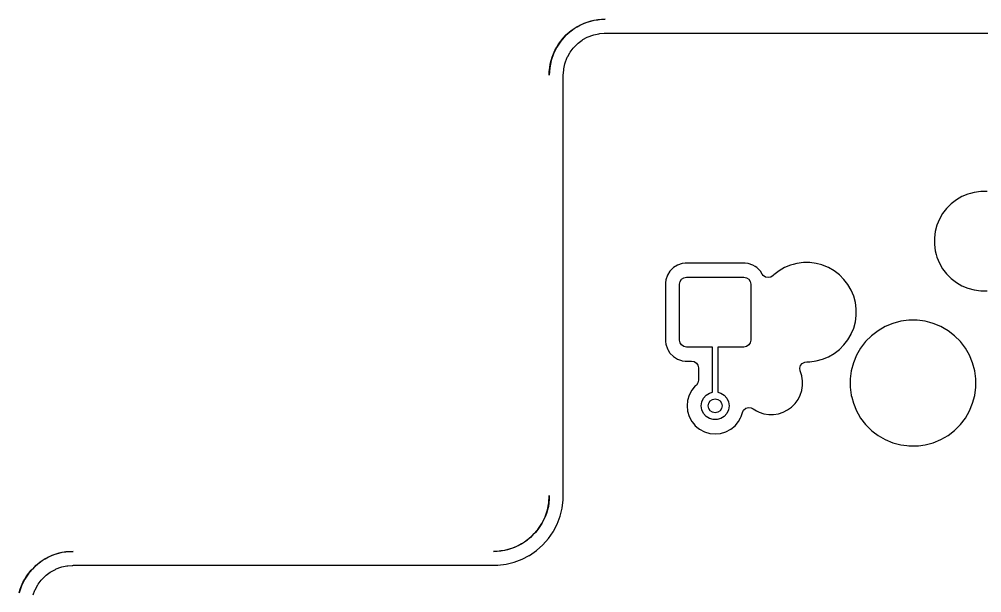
# Model space of a CAD drawing. Extents: x 17 to 170, y -181 to -32.
# Drawn here: x 17.27 to 51.74, y -72.26 to -51.73 of the extents above; entities that cross this region are included whole.
import ezdxf

# ---------------------------------------------------------------- set-up
doc = ezdxf.new("R2010")
doc.units = 0
doc.layers.add('BLACK', color=7, linetype='CONTINUOUS')

msp = doc.modelspace()

# ---------------------------------------------------------------- linework, layer by layer
at = {"layer": 'BLACK', "linetype": 'CONTINUOUS'}
for p, q in [((37.249991, -51.997954), (37.032485, -52.143287)), ((37.136476, -52.063493), (37.249991, -51.997954)), ((37.48463, -51.882242), (37.250009, -51.997944)), ((37.250009, -51.997944), (37.363525, -51.932406)), ((37.363525, -51.932406), (37.48463, -51.882242)), ((37.48463, -51.882242), (37.605742, -51.832076)), ((37.484633, -51.882241), (37.48463, -51.882242)), ((37.732355, -51.79815), (37.484633, -51.882241)), ((37.605742, -51.832076), (37.732355, -51.79815)), ((37.988941, -51.747111), (37.732369, -51.798146)), ((37.732369, -51.798146), (37.858982, -51.764221)), ((37.858982, -51.764221), (37.988941, -51.747111)), ((37.988954, -51.747109), (37.988941, -51.747111)), ((37.988941, -51.747111), (37.988948, -51.74711)), ((37.988948, -51.74711), (37.988954, -51.747109)), ((37.988954, -51.747109), (38.118913, -51.73)), ((38.25, -51.73), (37.988954, -51.747109)), ((38.118913, -51.73), (38.25, -51.73)), ((36.835778, -52.315794), (36.6633, -52.512468)), ((36.743094, -52.408479), (36.835778, -52.315794)), ((37.032468, -52.1433), (36.835794, -52.315778)), ((36.835794, -52.315778), (36.928479, -52.223094)), ((36.928479, -52.223094), (37.032468, -52.1433)), ((37.032485, -52.143287), (37.032468, -52.1433)), ((37.032468, -52.1433), (37.032477, -52.143293)), ((37.032477, -52.143293), (37.032485, -52.143287)), ((37.032485, -52.143287), (37.136476, -52.063493)), ((37.454931, -52.460009), (37.611462, -52.374537)), ((37.611462, -52.374537), (37.643766, -52.359785)), ((37.643766, -52.359785), (37.81086, -52.297461)), ((37.81086, -52.297461), (37.844931, -52.287457)), ((37.844931, -52.287457), (38.019208, -52.249546)), ((38.019208, -52.249546), (38.054352, -52.244493)), ((38.054352, -52.244493), (38.216158, -52.23292)), ((38.216158, -52.23292), (38.241137, -52.231134)), ((38.241137, -52.231134), (38.2589, -52.2305)), ((38.2589, -52.2305), (53.451246, -52.2305)), ((36.517944, -52.730009), (36.402241, -52.964633)), ((36.452406, -52.843525), (36.517944, -52.730009)), ((36.663287, -52.512485), (36.517954, -52.729991)), ((36.517954, -52.729991), (36.583493, -52.616476)), ((36.583493, -52.616476), (36.663287, -52.512485)), ((36.6633, -52.512468), (36.663287, -52.512485)), ((36.663287, -52.512485), (36.663293, -52.512477)), ((36.663293, -52.512477), (36.6633, -52.512468)), ((36.6633, -52.512468), (36.743094, -52.408479)), ((37.106085, -52.762287), (37.129336, -52.735453)), ((37.129336, -52.735453), (37.255453, -52.609336)), ((37.255453, -52.609336), (37.282287, -52.586085)), ((37.282287, -52.586085), (37.425058, -52.479207)), ((37.425058, -52.479207), (37.454931, -52.460009)), ((36.40224, -52.964635), (36.31815, -53.212355)), ((36.352076, -53.085742), (36.40224, -52.964635)), ((36.40224, -52.964635), (36.452406, -52.843525)), ((36.402241, -52.964633), (36.40224, -52.964635)), ((36.89454, -53.091457), (36.910928, -53.061445)), ((36.910928, -53.061445), (36.980009, -52.934931)), ((36.980009, -52.934931), (36.999207, -52.905058)), ((36.999207, -52.905058), (37.106085, -52.762287)), ((36.267109, -53.468954), (36.284221, -53.338982)), ((36.318146, -53.212369), (36.26711, -53.468948)), ((36.284221, -53.338982), (36.318146, -53.212369)), ((36.31815, -53.212355), (36.352076, -53.085742)), ((36.769546, -53.499208), (36.807457, -53.324931)), ((36.807457, -53.324931), (36.817461, -53.29086)), ((36.817461, -53.29086), (36.879785, -53.123766)), ((36.879785, -53.123766), (36.89454, -53.091457)), ((36.25, -53.598913), (36.267109, -53.468954)), ((36.267109, -53.468954), (36.25, -53.73)), ((36.25, -53.73), (36.25, -53.598913)), ((36.26711, -53.468948), (36.267109, -53.468954)), ((36.7505, -53.738899), (36.751134, -53.721136)), ((36.7505, -59.558628), (36.7505, -53.738899)), ((36.751134, -53.721136), (36.755213, -53.664108)), ((36.755213, -53.664108), (36.764493, -53.534352)), ((36.764493, -53.534352), (36.769546, -53.499208)), ((51.698628, -57.8995), (51.46788, -57.929878)), ((51.931372, -57.8995), (51.698628, -57.8995)), ((50.826467, -58.195558), (50.641819, -58.337244)), ((51.028032, -58.079184), (50.826467, -58.195558)), ((51.028041, -58.079179), (51.028032, -58.079184)), ((51.243051, -57.99012), (51.028041, -58.079179)), ((51.333832, -57.965795), (51.243051, -57.99012)), ((51.467874, -57.929879), (51.333832, -57.965795)), ((51.467878, -57.929878), (51.467874, -57.929879)), ((51.46788, -57.929878), (51.467878, -57.929878)), ((50.477244, -58.501819), (50.335558, -58.686467)), ((50.477247, -58.501815), (50.477244, -58.501819)), ((50.641815, -58.337247), (50.477247, -58.501815)), ((50.641819, -58.337244), (50.641815, -58.337247)), ((50.219179, -58.888041), (50.13012, -59.103051)), ((50.219184, -58.888032), (50.219179, -58.888041)), ((50.335558, -58.686467), (50.219184, -58.888032)), ((50.130118, -59.10306), (50.069879, -59.327874)), ((50.13012, -59.103051), (50.130118, -59.10306)), ((36.7505, -61.164988), (36.7505, -59.558628)), ((50.069879, -59.327874), (50.0395, -59.558628)), ((50.0395, -59.558628), (50.0395, -59.791372)), ((50.0395, -59.791372), (50.069879, -60.022126)), ((50.069879, -60.022126), (50.106153, -60.1575)), ((50.106153, -60.1575), (50.13012, -60.246948)), ((50.13012, -60.246948), (50.219179, -60.461958)), ((40.696346, -60.622286), (40.572286, -60.746346)), ((40.845667, -60.530185), (40.696346, -60.622286)), ((41.012199, -60.475001), (40.845667, -60.530185)), ((41.114993, -60.4645), (41.012199, -60.475001)), ((43.265005, -60.4645), (41.114993, -60.4645)), ((43.265009, -60.4645), (43.265005, -60.4645)), ((43.367797, -60.475001), (43.265009, -60.4645)), ((43.367798, -60.475001), (43.367797, -60.475001)), ((43.367802, -60.475002), (43.367798, -60.475001)), ((43.534332, -60.530184), (43.367802, -60.475002)), ((43.534332, -60.530185), (43.53433, -60.530184)), ((43.53433, -60.530184), (43.534332, -60.530184)), ((43.534334, -60.530186), (43.534332, -60.530185)), ((43.625712, -60.586548), (43.534334, -60.530186)), ((43.678615, -60.619179), (43.625712, -60.586548)), ((43.683656, -60.622288), (43.678615, -60.619179)), ((43.807712, -60.746344), (43.683656, -60.622288)), ((44.678032, -60.619184), (44.476467, -60.735558)), ((44.678041, -60.619179), (44.678032, -60.619184)), ((44.893051, -60.53012), (44.678041, -60.619179)), ((44.983832, -60.505795), (44.893051, -60.53012)), ((45.117874, -60.469879), (44.983832, -60.505795)), ((45.117878, -60.469878), (45.117874, -60.469879)), ((45.11788, -60.469878), (45.117878, -60.469878)), ((45.348628, -60.4395), (45.11788, -60.469878)), ((45.581372, -60.4395), (45.348628, -60.4395)), ((45.812119, -60.469878), (45.581372, -60.4395)), ((45.812126, -60.469879), (45.812119, -60.469878)), ((46.005271, -60.521632), (45.812126, -60.469879)), ((46.036948, -60.53012), (46.005271, -60.521632)), ((46.251958, -60.619179), (46.036948, -60.53012)), ((46.251967, -60.619184), (46.251958, -60.619179)), ((46.251969, -60.619185), (46.251967, -60.619184)), ((46.453532, -60.735558), (46.251969, -60.619185)), ((50.219179, -60.461958), (50.219184, -60.461967)), ((50.219184, -60.461967), (50.219185, -60.461969)), ((50.219185, -60.461969), (50.335558, -60.663532)), ((50.335558, -60.663532), (50.477244, -60.848181)), ((40.480184, -60.895668), (40.425002, -61.062197)), ((40.572286, -60.746346), (40.480184, -60.895668)), ((40.988223, -61.038223), (41.069329, -60.98403)), ((41.069329, -60.98403), (41.165, -60.965)), ((41.165, -60.965), (43.215, -60.965)), ((43.215, -60.965), (43.310671, -60.98403)), ((43.310671, -60.98403), (43.391777, -61.038223)), ((43.807713, -60.746346), (43.807712, -60.746344)), ((43.807714, -60.746347), (43.807713, -60.746346)), ((43.877012, -60.858698), (43.807714, -60.746347)), ((43.912869, -60.904048), (43.877012, -60.858698)), ((43.993649, -60.958026), (43.912869, -60.904048)), ((44.088937, -60.976981), (43.993649, -60.958026)), ((44.184226, -60.958028), (44.088937, -60.976981)), ((44.265008, -60.904053), (44.184226, -60.958028)), ((44.291805, -60.877256), (44.265008, -60.904053)), ((44.291819, -60.877244), (44.291805, -60.877256)), ((44.476467, -60.735558), (44.291819, -60.877244)), ((46.638181, -60.877244), (46.453532, -60.735558)), ((46.802756, -61.041819), (46.638181, -60.877244)), ((50.477244, -60.848181), (50.641819, -61.012756)), ((36.7505, -68.714108), (36.7505, -61.164988)), ((40.425001, -61.062204), (40.4145, -61.164988)), ((40.4145, -61.164988), (40.4145, -63.265006)), ((40.425002, -61.062197), (40.425001, -61.062204)), ((40.915, -61.215), (40.93403, -61.119329)), ((40.915, -63.215), (40.915, -61.215)), ((40.93403, -61.119329), (40.988223, -61.038223)), ((43.391777, -61.038223), (43.44597, -61.119329)), ((43.44597, -61.119329), (43.465, -61.215)), ((43.465, -61.215), (43.465, -63.215)), ((46.944442, -61.226468), (46.802756, -61.041819)), ((47.060815, -61.428031), (46.944442, -61.226468)), ((50.641819, -61.012756), (50.826468, -61.154442)), ((50.826468, -61.154442), (51.028031, -61.270815)), ((51.028031, -61.270815), (51.028034, -61.270816)), ((51.028034, -61.270816), (51.028041, -61.27082)), ((51.028041, -61.27082), (51.243051, -61.359879)), ((47.060815, -61.428032), (47.060815, -61.428031)), ((47.06082, -61.428041), (47.060815, -61.428032)), ((47.149879, -61.643051), (47.06082, -61.428041)), ((47.14988, -61.643055), (47.149879, -61.643051)), ((47.149882, -61.64306), (47.14988, -61.643055)), ((47.210121, -61.867874), (47.149882, -61.64306)), ((51.243051, -61.359879), (51.243055, -61.35988)), ((51.243055, -61.35988), (51.24306, -61.359882)), ((51.24306, -61.359882), (51.467874, -61.420121)), ((51.467874, -61.420121), (51.698628, -61.4505)), ((51.698628, -61.4505), (51.931372, -61.4505)), ((47.2405, -62.098628), (47.210121, -61.867874)), ((47.210121, -62.562126), (47.2405, -62.331372)), ((47.2405, -62.331372), (47.2405, -62.098628)), ((47.149882, -62.78694), (47.210121, -62.562126)), ((48.277496, -62.732255), (48.02201, -62.879759)), ((48.2775, -62.732253), (48.277496, -62.732255)), ((48.550049, -62.61936), (48.2775, -62.732253)), ((48.835011, -62.543006), (48.550049, -62.61936)), ((49.127493, -62.5045), (48.835011, -62.543006)), ((49.127494, -62.5045), (49.127493, -62.5045)), ((49.422506, -62.5045), (49.127494, -62.5045)), ((49.422507, -62.5045), (49.422506, -62.5045)), ((49.714989, -62.543006), (49.422507, -62.5045)), ((49.714993, -62.543007), (49.714988, -62.543006)), ((49.714988, -62.543006), (49.714989, -62.543006)), ((49.876555, -62.586297), (49.714993, -62.543007)), ((49.99995, -62.61936), (49.876555, -62.586297)), ((50.272499, -62.732253), (49.99995, -62.61936)), ((50.272503, -62.732255), (50.272499, -62.732253)), ((50.272505, -62.732256), (50.272503, -62.732255)), ((50.272507, -62.732257), (50.272505, -62.732256)), ((50.389381, -62.799734), (50.272507, -62.732257)), ((46.944442, -63.203532), (47.060815, -63.001969)), ((47.060815, -63.001969), (47.064315, -62.993521)), ((47.064315, -62.993521), (47.149879, -62.786948)), ((47.149879, -62.786945), (47.149882, -62.78694)), ((47.149879, -62.786948), (47.149879, -62.786945)), ((47.787963, -63.059349), (47.579349, -63.267963)), ((48.022005, -62.879762), (47.787963, -63.059349)), ((48.02201, -62.879759), (48.022005, -62.879762)), ((50.527989, -62.879759), (50.389381, -62.799734)), ((50.527994, -62.879762), (50.527989, -62.879759)), ((50.762036, -63.059349), (50.527994, -62.879762)), ((50.762037, -63.05935), (50.762036, -63.059349)), ((50.762042, -63.059354), (50.762037, -63.05935)), ((50.970646, -63.267958), (50.762042, -63.059354)), ((40.4145, -63.265006), (40.425001, -63.3678)), ((40.425001, -63.3678), (40.480185, -63.534332)), ((40.93403, -63.310671), (40.915, -63.215)), ((40.988223, -63.391777), (40.93403, -63.310671)), ((41.069329, -63.44597), (40.988223, -63.391777)), ((43.391777, -63.391777), (43.310671, -63.44597)), ((43.44597, -63.310671), (43.391777, -63.391777)), ((43.465, -63.215), (43.44597, -63.310671)), ((46.638181, -63.552756), (46.802756, -63.388181)), ((46.802756, -63.388181), (46.944442, -63.203532)), ((47.579349, -63.267963), (47.399762, -63.502005)), ((51.150238, -63.502006), (50.970646, -63.267958)), ((40.480185, -63.534332), (40.480186, -63.534334)), ((40.480186, -63.534334), (40.494465, -63.557484)), ((40.494465, -63.557484), (40.555978, -63.657214)), ((40.555978, -63.657214), (40.572288, -63.683656)), ((40.572288, -63.683656), (40.696344, -63.807712)), ((41.165, -63.465), (41.069329, -63.44597)), ((42.09, -63.465), (41.165, -63.465)), ((42.09, -65.083446), (42.09, -63.465)), ((43.215, -63.465), (42.29, -63.465)), ((42.29, -63.465), (42.29, -65.083446)), ((43.310671, -63.44597), (43.215, -63.465)), ((46.251969, -63.810815), (46.453532, -63.694442)), ((46.453532, -63.694442), (46.638181, -63.552756)), ((47.252253, -63.7575), (47.13936, -64.030049)), ((47.252255, -63.757496), (47.252253, -63.7575)), ((47.399759, -63.50201), (47.252255, -63.757496)), ((47.399762, -63.502005), (47.399759, -63.50201)), ((51.297743, -63.757493), (51.150238, -63.502006)), ((51.410639, -64.030048), (51.297743, -63.757493)), ((40.696344, -63.807712), (40.845666, -63.899814)), ((40.845666, -63.899814), (40.845669, -63.899815)), ((40.845669, -63.899815), (40.845667, -63.899815)), ((40.845667, -63.899815), (40.979282, -63.94409)), ((40.979282, -63.94409), (41.012203, -63.954999)), ((41.012203, -63.954999), (41.114991, -63.9655)), ((41.114991, -63.9655), (41.340501, -63.965499)), ((41.340501, -63.965499), (41.435787, -63.984453)), ((41.435787, -63.984453), (41.516569, -64.038429)), ((41.516569, -64.038429), (41.570546, -64.11921)), ((45.250879, -64.126455), (45.311028, -64.050158)), ((45.311028, -64.050158), (45.395795, -64.002686)), ((45.395795, -64.002686), (45.472739, -63.9905)), ((45.472739, -63.9905), (45.581372, -63.9905)), ((45.581372, -63.9905), (45.812126, -63.960121)), ((45.812126, -63.960121), (46.03694, -63.899882)), ((46.03694, -63.899882), (46.036945, -63.899879)), ((46.036945, -63.899879), (46.036948, -63.899879)), ((46.036948, -63.899879), (46.251958, -63.81082)), ((46.251958, -63.81082), (46.251961, -63.810818)), ((46.251961, -63.810818), (46.251969, -63.810815)), ((47.13936, -64.030049), (47.063006, -64.315011)), ((51.486993, -64.315007), (51.410639, -64.030048)), ((41.570546, -64.11921), (41.5895, -64.214498)), ((41.5895, -64.214498), (41.5895, -64.650647)), ((45.224507, -64.219962), (45.250879, -64.126455)), ((45.235925, -64.316444), (45.224507, -64.219962)), ((45.23804, -64.322955), (45.235925, -64.316444)), ((45.238042, -64.322958), (45.23804, -64.322955)), ((45.292786, -64.491445), (45.238042, -64.322958)), ((47.063006, -64.315011), (47.0245, -64.607493)), ((51.5255, -64.607494), (51.486993, -64.315007)), ((41.570546, -64.745935), (41.51657, -64.826717)), ((41.5895, -64.650647), (41.570546, -64.745935)), ((45.292787, -64.491454), (45.292786, -64.491445)), ((45.292788, -64.491456), (45.292787, -64.491454)), ((45.311167, -64.607493), (45.292788, -64.491456)), ((45.320499, -64.666411), (45.311167, -64.607493)), ((45.3205, -64.666423), (45.320499, -64.666411)), ((45.3205, -64.843576), (45.3205, -64.666423)), ((47.0245, -64.607493), (47.0245, -64.902506)), ((51.5255, -64.666411), (51.5255, -64.607494)), ((51.5255, -64.902506), (51.5255, -64.666411)), ((41.354088, -65.011351), (41.261188, -65.185154)), ((41.479114, -64.859008), (41.354088, -65.011351)), ((41.479124, -64.858998), (41.479114, -64.859008)), ((41.498468, -64.843123), (41.479124, -64.858998)), ((41.51657, -64.826717), (41.498468, -64.843123)), ((41.86257, -65.192013), (41.982292, -65.115072)), ((41.982292, -65.115072), (42.09, -65.083446)), ((42.29, -65.083446), (42.397708, -65.115072)), ((42.397708, -65.115072), (42.51743, -65.192013)), ((45.238042, -65.187042), (45.292786, -65.018555)), ((45.292786, -65.018555), (45.293927, -65.01135)), ((45.293927, -65.01135), (45.320499, -64.843588)), ((45.320499, -64.843588), (45.3205, -64.843576)), ((47.0245, -64.902506), (47.061961, -65.187052)), ((51.486993, -65.194993), (51.5255, -64.902506)), ((41.203975, -65.373756), (41.184659, -65.569888)), ((41.261185, -65.185162), (41.203975, -65.373756)), ((41.261188, -65.185154), (41.261185, -65.185162)), ((41.69, -65.569888), (41.710254, -65.429022)), ((41.710254, -65.429022), (41.769373, -65.299568)), ((41.769373, -65.299568), (41.86257, -65.192013)), ((42.51743, -65.192013), (42.610627, -65.299568)), ((42.610627, -65.299568), (42.669746, -65.429022)), ((42.669746, -65.429022), (42.69, -65.569888)), ((44.928214, -65.613483), (45.053483, -65.488214)), ((45.053483, -65.488214), (45.157614, -65.34489)), ((45.157614, -65.34489), (45.238042, -65.187042)), ((47.061961, -65.187052), (47.063007, -65.194993)), ((47.063007, -65.194993), (47.079779, -65.257587)), ((47.079779, -65.257587), (47.13936, -65.47995)), ((47.13936, -65.47995), (47.252253, -65.752499)), ((51.297743, -65.752507), (51.410639, -65.479952)), ((51.410639, -65.479952), (51.486993, -65.194993)), ((41.184659, -65.569888), (41.203975, -65.766019)), ((41.203975, -65.766019), (41.261185, -65.954613)), ((41.710254, -65.710754), (41.69, -65.569888)), ((41.769373, -65.840208), (41.710254, -65.710754)), ((42.669746, -65.710754), (42.610627, -65.840208)), ((42.69, -65.569888), (42.669746, -65.710754)), ((43.118814, -65.954615), (43.163977, -65.80573)), ((43.163977, -65.80573), (43.209775, -65.720049)), ((43.209775, -65.720049), (43.284877, -65.658414)), ((43.284877, -65.658414), (43.377848, -65.630211)), ((43.377848, -65.630211), (43.474535, -65.639734)), ((43.474535, -65.639734), (43.548615, -65.676568)), ((43.548615, -65.676568), (43.60511, -65.717614)), ((43.60511, -65.717614), (43.605109, -65.717614)), ((43.605109, -65.717614), (43.673575, -65.752499)), ((43.673575, -65.752499), (43.762958, -65.798042)), ((43.762958, -65.798042), (43.931445, -65.852786)), ((44.458555, -65.852786), (44.627042, -65.798042)), ((44.627042, -65.798042), (44.78489, -65.717614)), ((44.78489, -65.717614), (44.928214, -65.613483)), ((47.252253, -65.752499), (47.252255, -65.752503)), ((47.252255, -65.752503), (47.252257, -65.752507)), ((47.252257, -65.752507), (47.310153, -65.852786)), ((51.150238, -66.007994), (51.297743, -65.752507)), ((41.261185, -65.954613), (41.261188, -65.954621)), ((41.261188, -65.954621), (41.354088, -66.128424)), ((41.354088, -66.128424), (41.423998, -66.213609)), ((41.86257, -65.947763), (41.769373, -65.840208)), ((41.982292, -66.024704), (41.86257, -65.947763)), ((42.118843, -66.064799), (41.982292, -66.024704)), ((42.261157, -66.064799), (42.118843, -66.064799)), ((42.397708, -66.024704), (42.261157, -66.064799)), ((42.51743, -65.947763), (42.397708, -66.024704)), ((42.610627, -65.840208), (42.51743, -65.947763)), ((42.900883, -66.280771), (43.02591, -66.128426)), ((43.02591, -66.128426), (43.097081, -65.995274)), ((43.097081, -65.995274), (43.118811, -65.954621)), ((43.118811, -65.954619), (43.118814, -65.954615)), ((43.118811, -65.954621), (43.118811, -65.954619)), ((43.931445, -65.852786), (43.931454, -65.852787)), ((43.931454, -65.852787), (43.931456, -65.852788)), ((43.931456, -65.852788), (44.106411, -65.880499)), ((44.106411, -65.880499), (44.106418, -65.880499)), ((44.106418, -65.880499), (44.106421, -65.8805)), ((44.106421, -65.8805), (44.106424, -65.8805)), ((44.106424, -65.8805), (44.283576, -65.8805)), ((44.283576, -65.8805), (44.283579, -65.8805)), ((44.283579, -65.8805), (44.283582, -65.880499)), ((44.283582, -65.880499), (44.283588, -65.880499)), ((44.283588, -65.880499), (44.458543, -65.852788)), ((44.458543, -65.852787), (44.458555, -65.852786)), ((44.458543, -65.852788), (44.458543, -65.852787)), ((47.310153, -65.852786), (47.399759, -66.007989)), ((47.399759, -66.007989), (47.399762, -66.007994)), ((47.399762, -66.007994), (47.573521, -66.234441)), ((50.970646, -66.242042), (51.150238, -66.007994)), ((41.423998, -66.213609), (41.479117, -66.280771)), ((41.479117, -66.280771), (41.586301, -66.368735)), ((41.586301, -66.368735), (41.631463, -66.405799)), ((41.631463, -66.405799), (41.805266, -66.498699)), ((41.805266, -66.498699), (41.80527, -66.4987)), ((41.80527, -66.4987), (41.805273, -66.498702)), ((41.805273, -66.498702), (41.993868, -66.555912)), ((42.386132, -66.555912), (42.574727, -66.498702)), ((42.574727, -66.498702), (42.748538, -66.405798)), ((42.748538, -66.405798), (42.900883, -66.280771)), ((47.573521, -66.234441), (47.579354, -66.242042)), ((47.579354, -66.242042), (47.787958, -66.450646)), ((47.787958, -66.450646), (47.787962, -66.450649)), ((47.787962, -66.450649), (47.787963, -66.45065)), ((47.787963, -66.45065), (47.852435, -66.500121)), ((47.852435, -66.500121), (48.022006, -66.630238)), ((50.527994, -66.630238), (50.762042, -66.450646)), ((50.762042, -66.450646), (50.970646, -66.242042)), ((41.993868, -66.555912), (42.19, -66.575229)), ((42.19, -66.575229), (42.386132, -66.555912)), ((48.022006, -66.630238), (48.277493, -66.777743)), ((48.277493, -66.777743), (48.550048, -66.890639)), ((49.999952, -66.890639), (50.272507, -66.777743)), ((50.272507, -66.777743), (50.527994, -66.630238)), ((48.550048, -66.890639), (48.835007, -66.966993)), ((48.835007, -66.966993), (49.054372, -66.995873)), ((49.054372, -66.995873), (49.127493, -67.0055)), ((49.127493, -67.0055), (49.127494, -67.0055)), ((49.127494, -67.0055), (49.422507, -67.0055)), ((49.422507, -67.0055), (49.471253, -66.999082)), ((49.471253, -66.999082), (49.714993, -66.966993)), ((49.714993, -66.966993), (49.999952, -66.890639)), ((36.23289, -69.041045), (36.25, -68.78)), ((36.25, -68.911087), (36.23289, -69.041045)), ((36.25, -68.78), (36.25, -68.911087)), ((36.714037, -69.231551), (36.7505, -68.931252)), ((36.7505, -68.78), (36.7505, -68.714108)), ((36.7505, -68.931252), (36.7505, -68.78)), ((36.181853, -69.29763), (36.232887, -69.041065)), ((36.215779, -69.171018), (36.181853, -69.29763)), ((36.232887, -69.041065), (36.215779, -69.171018)), ((36.641643, -69.525266), (36.714037, -69.231551)), ((35.982055, -69.77999), (36.097751, -69.545382)), ((36.097751, -69.545382), (36.047594, -69.666475)), ((36.097759, -69.545364), (36.181846, -69.297653)), ((36.147924, -69.424258), (36.097759, -69.545364)), ((36.181846, -69.297653), (36.147924, -69.424258)), ((36.534373, -69.808113), (36.641643, -69.525266)), ((35.836712, -69.997514), (35.982045, -69.780008)), ((35.916507, -69.893524), (35.836712, -69.997514)), ((35.982045, -69.780008), (35.916507, -69.893524)), ((35.982045, -69.780008), (35.982055, -69.77999)), ((35.982051, -69.78), (35.982045, -69.780008)), ((35.982055, -69.77999), (35.982051, -69.78)), ((36.047594, -69.666475), (35.982055, -69.77999)), ((36.401522, -70.06124), (36.534367, -69.808124)), ((36.534367, -69.808124), (36.534373, -69.808113)), ((35.467531, -70.366699), (35.664205, -70.194221)), ((35.571521, -70.286906), (35.467531, -70.366699)), ((35.664205, -70.194221), (35.571521, -70.286906)), ((35.664205, -70.194221), (35.664221, -70.194205)), ((35.664214, -70.194214), (35.664205, -70.194221)), ((35.664221, -70.194205), (35.664214, -70.194214)), ((35.664221, -70.194205), (35.836699, -69.997531)), ((35.756906, -70.101521), (35.664221, -70.194205)), ((35.836699, -69.997531), (35.756906, -70.101521)), ((35.836699, -69.997531), (35.836712, -69.997514)), ((35.836707, -69.997523), (35.836699, -69.997531)), ((35.836712, -69.997514), (35.836707, -69.997523)), ((36.22195, -70.324924), (36.393792, -70.075967)), ((36.393792, -70.075967), (36.401522, -70.06124)), ((34.767644, -70.711849), (35.015364, -70.627759)), ((35.015364, -70.627759), (34.894258, -70.677924)), ((35.015364, -70.627759), (35.015369, -70.627757)), ((35.015367, -70.627759), (35.015364, -70.627759)), ((35.015369, -70.627757), (35.015367, -70.627759)), ((35.015369, -70.627757), (35.24999, -70.512055)), ((35.136475, -70.577594), (35.015369, -70.627757)), ((35.24999, -70.512055), (35.136475, -70.577594)), ((35.24999, -70.512055), (35.250008, -70.512045)), ((35.25, -70.512051), (35.24999, -70.512055)), ((35.250008, -70.512045), (35.25, -70.512051)), ((35.250008, -70.512045), (35.467514, -70.366712)), ((35.363524, -70.446507), (35.250008, -70.512045)), ((35.467514, -70.366712), (35.363524, -70.446507)), ((35.467514, -70.366712), (35.467531, -70.366699)), ((35.467523, -70.366707), (35.467514, -70.366712)), ((35.467531, -70.366699), (35.467523, -70.366707)), ((35.794924, -70.75195), (36.021352, -70.551352)), ((36.021352, -70.551352), (36.22195, -70.324924)), ((18.43463, -70.932242), (18.200009, -71.047944)), ((18.200009, -71.047944), (18.313525, -70.982406)), ((18.313525, -70.982406), (18.43463, -70.932242)), ((18.43463, -70.932242), (18.555742, -70.882076)), ((18.434633, -70.932241), (18.43463, -70.932242)), ((18.682355, -70.84815), (18.434633, -70.932241)), ((18.555742, -70.882076), (18.682355, -70.84815)), ((18.938941, -70.797111), (18.682369, -70.848146)), ((18.682369, -70.848146), (18.808982, -70.814221)), ((18.808982, -70.814221), (18.938941, -70.797111)), ((18.938954, -70.797109), (18.938941, -70.797111)), ((18.938941, -70.797111), (18.938948, -70.79711)), ((18.938948, -70.79711), (18.938954, -70.797109)), ((18.938954, -70.797109), (19.068913, -70.78)), ((19.2, -70.78), (18.938954, -70.797109)), ((19.068913, -70.78), (19.2, -70.78)), ((34.25, -70.78), (34.511045, -70.76289)), ((34.381087, -70.78), (34.25, -70.78)), ((34.511045, -70.76289), (34.381087, -70.78)), ((34.511045, -70.76289), (34.511058, -70.762888)), ((34.511052, -70.76289), (34.511045, -70.76289)), ((34.511058, -70.762888), (34.511052, -70.76289)), ((34.511058, -70.762888), (34.76763, -70.711853)), ((34.641018, -70.745779), (34.511058, -70.762888)), ((34.76763, -70.711853), (34.641018, -70.745779)), ((34.76763, -70.711853), (34.767644, -70.711849)), ((34.767638, -70.711852), (34.76763, -70.711853)), ((34.767644, -70.711849), (34.767638, -70.711852)), ((34.894258, -70.677924), (34.767644, -70.711849)), ((35.278113, -71.064373), (35.528827, -70.932788)), ((35.528827, -70.932788), (35.545954, -70.923799)), ((35.545954, -70.923799), (35.545956, -70.923797)), ((35.545956, -70.923797), (35.545967, -70.923792)), ((35.545967, -70.923792), (35.794924, -70.75195)), ((17.982468, -71.1933), (17.785794, -71.365778)), ((17.785794, -71.365778), (17.878479, -71.273094)), ((17.878479, -71.273094), (17.982468, -71.1933)), ((17.982485, -71.193287), (17.982468, -71.1933)), ((17.982468, -71.1933), (17.982477, -71.193293)), ((17.982477, -71.193293), (17.982485, -71.193287)), ((18.199991, -71.047954), (17.982485, -71.193287)), ((17.982485, -71.193287), (18.086476, -71.113493)), ((18.086476, -71.113493), (18.199991, -71.047954)), ((18.593766, -71.409785), (18.76086, -71.347461)), ((18.76086, -71.347461), (18.794931, -71.337457)), ((18.794931, -71.337457), (18.969208, -71.299546)), ((18.969208, -71.299546), (19.004352, -71.294493)), ((19.004352, -71.294493), (19.166158, -71.28292)), ((19.166158, -71.28292), (19.191137, -71.281134)), ((19.191137, -71.281134), (19.2089, -71.2805)), ((19.2089, -71.2805), (34.401246, -71.2805)), ((34.401246, -71.2805), (34.401252, -71.2805)), ((34.401252, -71.2805), (34.701551, -71.244037)), ((34.701551, -71.244037), (34.995266, -71.171643)), ((34.995266, -71.171643), (35.278113, -71.064373)), ((17.613287, -71.562485), (17.467954, -71.779991)), ((17.467954, -71.779991), (17.533493, -71.666476)), ((17.533493, -71.666476), (17.613287, -71.562485)), ((17.6133, -71.562468), (17.613287, -71.562485)), ((17.613287, -71.562485), (17.613293, -71.562477)), ((17.613293, -71.562477), (17.6133, -71.562468)), ((17.785778, -71.365794), (17.6133, -71.562468)), ((17.6133, -71.562468), (17.693094, -71.458479)), ((17.693094, -71.458479), (17.785778, -71.365794)), ((18.079336, -71.785453), (18.205453, -71.659336)), ((18.205453, -71.659336), (18.232287, -71.636085)), ((18.232287, -71.636085), (18.375058, -71.529207)), ((18.375058, -71.529207), (18.404931, -71.510009)), ((18.404931, -71.510009), (18.561462, -71.424537)), ((18.561462, -71.424537), (18.593766, -71.409785)), ((17.35224, -72.014635), (17.26815, -72.262355)), ((17.302076, -72.135742), (17.35224, -72.014635)), ((17.35224, -72.014635), (17.402406, -71.893525)), ((17.352241, -72.014633), (17.35224, -72.014635)), ((17.467944, -71.780009), (17.352241, -72.014633)), ((17.402406, -71.893525), (17.467944, -71.780009)), ((17.860928, -72.111445), (17.930009, -71.984931)), ((17.930009, -71.984931), (17.949207, -71.955058)), ((17.949207, -71.955058), (18.056085, -71.812287)), ((18.056085, -71.812287), (18.079336, -71.785453)), ((17.26815, -72.262355), (17.302076, -72.135742)), ((17.767461, -72.34086), (17.829785, -72.173766)), ((17.829785, -72.173766), (17.84454, -72.141457)), ((17.84454, -72.141457), (17.860928, -72.111445))]:
    msp.add_line(p, q, dxfattribs=at)
at = {"layer": 'BLACK'}
msp.add_circle((42.19, -65.569888), 0.25, dxfattribs=at)

doc.saveas('drawing.dxf')
